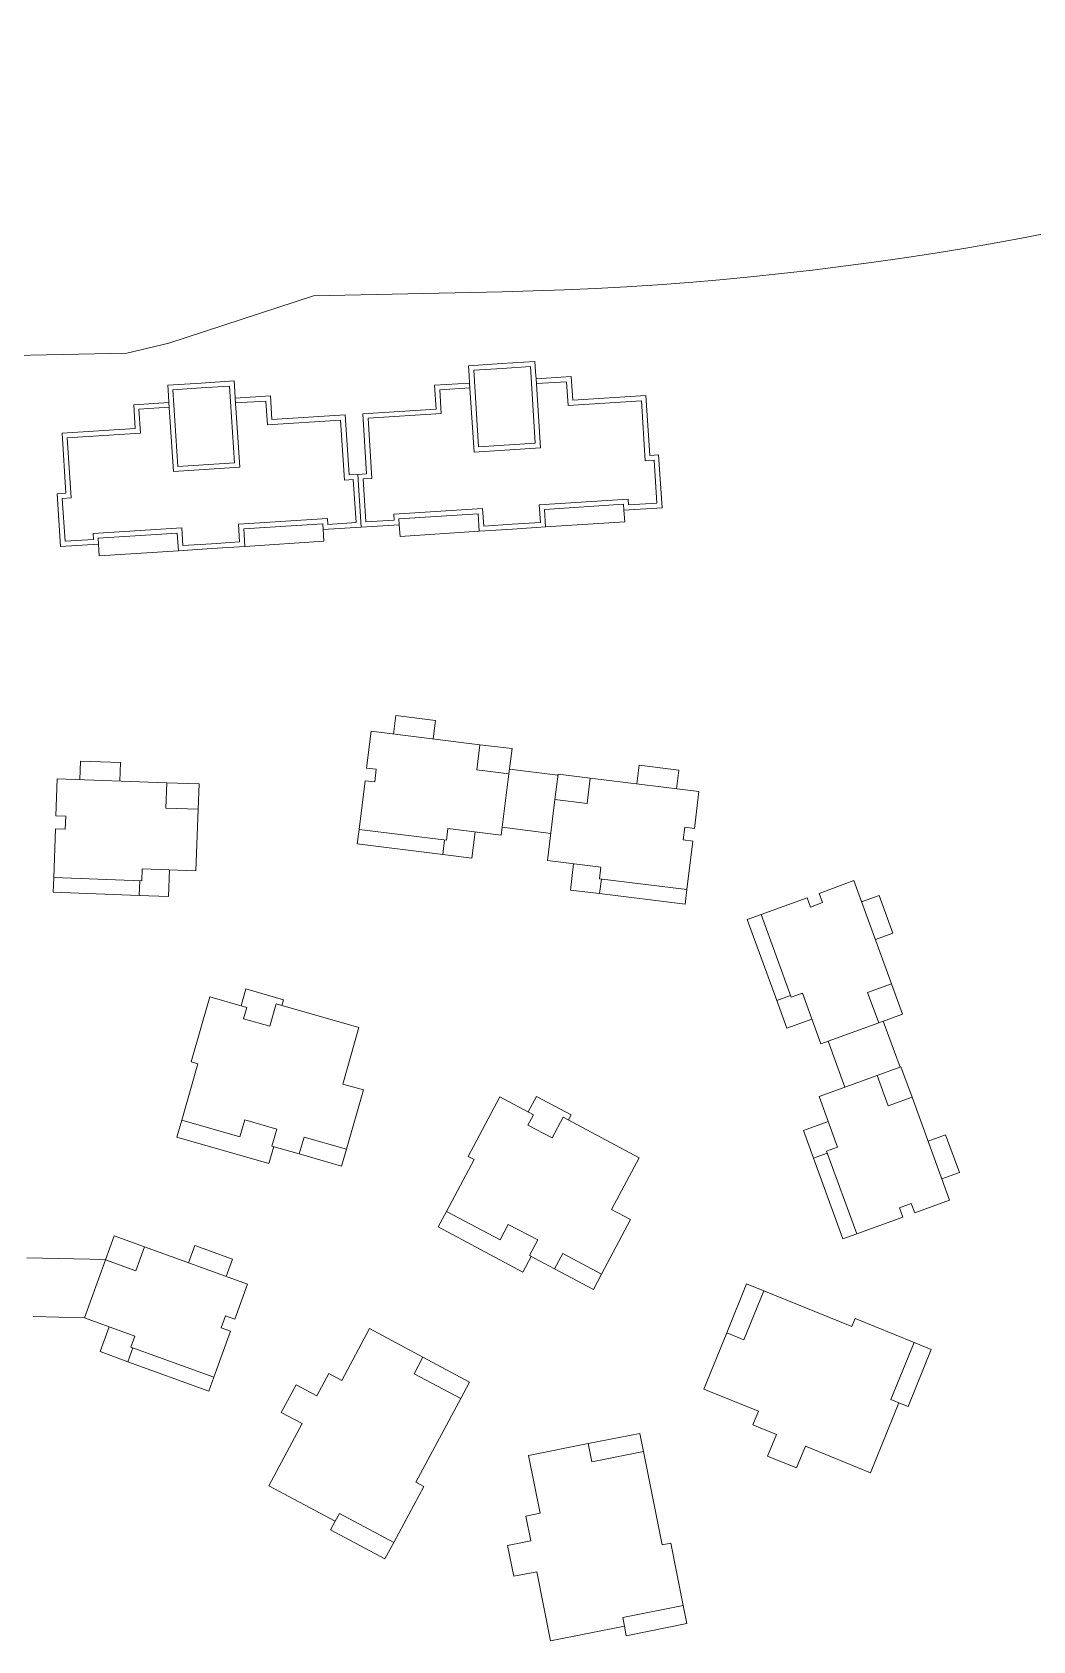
# Model space of a CAD drawing. Extents: x 109296 to 172296, y -14588 to 29909.
# Drawn here: x 120717 to 121944, y -9747 to -7775 of the extents above; entities that cross this region are included whole.
import ezdxf

# ---------------------------------------------------------------- set-up
doc = ezdxf.new("R2010")
doc.units = 0
doc.header["$LTSCALE"] = 1000
doc.header["$MEASUREMENT"] = 0
doc.layers.add('140', color=2, linetype='Continuous', lineweight=5)

msp = doc.modelspace()

# ---------------------------------------------------------------- linework, layer by layer
at = {"layer": '140', "color": 7}
for p, q in [((121062.2, -8097.6), (120884.8, -8155.9)), ((121293.5, -8092.8), (121062.2, -8097.6)), ((120884.8, -8155.9), (120833.2, -8168)), ((120833.2, -8168), (120430.5, -8176)), ((121293.1, -8180.8), (121252.4, -8183.4)), ((121252.4, -8183.4), (121253.2, -8196)), ((121293.1, -8180.8), (121333.8, -8178.2)), ((121333.8, -8178.2), (121334.6, -8190.7)), ((120924.3, -8204.6), (120965, -8201.9)), ((120965, -8201.9), (120965.8, -8214.5)), ((121253.2, -8196), (121253.7, -8204.6)), ((121293.5, -8186.8), (121258.8, -8189)), ((121258.8, -8189), (121264.8, -8283)), ((121328.2, -8184.5), (121293.5, -8186.8)), ((121334.3, -8278.5), (121328.2, -8184.5)), ((121334.6, -8190.7), (121335.2, -8199.4)), ((121335.2, -8199.4), (121378.3, -8196.6)), ((121340.6, -8284.1), (121335.2, -8199.4)), ((121335.6, -8205.3), (121372.7, -8203)), ((121372.7, -8203), (121374.6, -8232.1)), ((121378.3, -8196.6), (121380.2, -8225.7)), ((120924.3, -8204.6), (120883.5, -8207.2)), ((120883.5, -8207.2), (120884.4, -8219.8)), ((120884.4, -8219.8), (120884.9, -8228.4)), ((120924.6, -8210.6), (120889.9, -8212.8)), ((120889.9, -8212.8), (120896, -8306.8)), ((120959.4, -8208.3), (120924.6, -8210.6)), ((120965.4, -8302.3), (120959.4, -8208.3)), ((120965.8, -8214.5), (120966.3, -8223.1)), ((120966.3, -8223.1), (121009.5, -8220.4)), ((120971.8, -8307.9), (120966.3, -8223.1)), ((121009.5, -8220.4), (121011.3, -8249.5)), ((121253.7, -8204.6), (121210.6, -8207.4)), ((121210.6, -8207.4), (121212.5, -8236.5)), ((121254.1, -8210.6), (121217, -8213)), ((121217, -8213), (121218.9, -8242.1)), ((121253.7, -8204.6), (121259.2, -8289.4)), ((121380.2, -8225.7), (121470, -8219.9)), ((121470, -8219.9), (121474.7, -8293.5)), ((120884.9, -8228.4), (120841.8, -8231.2)), ((120841.8, -8231.2), (120843.7, -8260.3)), ((120885.3, -8234.4), (120848.2, -8236.8)), ((120848.2, -8236.8), (120850.1, -8265.9)), ((120884.9, -8228.4), (120890.4, -8313.2)), ((120966.7, -8229.1), (121003.9, -8226.7)), ((121003.9, -8226.7), (121005.7, -8255.8)), ((121212.5, -8236.5), (121122.7, -8242.3)), ((121122.7, -8242.3), (121127.4, -8315.9)), ((121218.9, -8242.1), (121129.1, -8247.9)), ((121374.6, -8232.1), (121464.4, -8226.3)), ((121464.4, -8226.3), (121469.1, -8299.9)), ((120843.7, -8260.3), (120753.9, -8266.1)), ((121005.7, -8255.8), (121095.5, -8250.1)), ((121011.3, -8249.5), (121101.1, -8243.7)), ((121095.5, -8250.1), (121100.3, -8323.7)), ((121101.1, -8243.7), (121105.9, -8317.3)), ((121129.1, -8247.9), (121133.8, -8321.5)), ((120753.9, -8266.1), (120758.6, -8339.7)), ((120850.1, -8265.9), (120760.2, -8271.7)), ((120760.2, -8271.7), (120765, -8345.3)), ((121264.8, -8283), (121334.3, -8278.5)), ((120896, -8306.8), (120965.4, -8302.3)), ((121259.2, -8289.4), (121340.6, -8284.1)), ((121469.1, -8299.9), (121479.9, -8299.2)), ((121474.7, -8293.5), (121485.5, -8292.8)), ((121479.9, -8299.2), (121483.3, -8351.9)), ((121485.5, -8292.8), (121489.7, -8357.5)), ((120890.4, -8313.2), (120971.8, -8307.9)), ((121105.9, -8317.3), (121116.7, -8316.6)), ((121127.4, -8315.9), (121116.7, -8316.6)), ((121116.7, -8316.6), (121120.8, -8381.3)), ((121116.7, -8316.6), (121120.8, -8381.3)), ((121133.8, -8321.5), (121123, -8322.2)), ((121123, -8322.2), (121126.4, -8374.9)), ((120758.6, -8339.7), (120747.8, -8340.4)), ((120747.8, -8340.4), (120752, -8405.1)), ((121100.3, -8323.7), (121111.1, -8323)), ((121111.1, -8323), (121114.5, -8375.7)), ((120765, -8345.3), (120754.2, -8346)), ((120754.2, -8346), (120757.6, -8398.7)), ((121160.7, -8365.5), (121269.7, -8358.5)), ((121269.7, -8358.5), (121271.1, -8380)), ((121448.1, -8347), (121339.1, -8354)), ((121339.1, -8354), (121340.5, -8375.5)), ((121442.5, -8353.3), (121345.5, -8359.6)), ((121345.5, -8359.6), (121346.9, -8381.1)), ((121443, -8360.5), (121442.5, -8353.3)), ((121489.7, -8357.5), (121443, -8360.5)), ((121443.9, -8374.9), (121443, -8360.5)), ((121448.6, -8354.1), (121448.1, -8347)), ((121483.3, -8351.9), (121448.6, -8354.1)), ((121079.3, -8370.7), (120970.3, -8377.8)), ((120970.3, -8377.8), (120971.7, -8399.3)), ((121073.7, -8377.1), (120976.7, -8383.4)), ((121074.1, -8384.3), (121073.7, -8377.1)), ((121120.8, -8381.3), (121074.1, -8384.3)), ((121079.7, -8377.9), (121079.3, -8370.7)), ((121114.5, -8375.7), (121079.7, -8377.9)), ((121120.8, -8381.3), (121167.5, -8378.3)), ((121126.4, -8374.9), (121161.2, -8372.7)), ((121161.2, -8372.7), (121160.7, -8365.5)), ((121167.1, -8371.1), (121264.1, -8364.8)), ((121167.5, -8378.3), (121167.1, -8371.1)), ((121167.5, -8378.3), (121168.5, -8392.6)), ((121264.1, -8364.8), (121265.5, -8386.4)), ((121271.1, -8380), (121305.8, -8377.8)), ((121340.5, -8375.5), (121305.8, -8377.8)), ((121346.9, -8381.1), (121306.2, -8383.8)), ((121346.9, -8381.1), (121443.9, -8374.9)), ((120757.6, -8398.7), (120792.3, -8396.4)), ((120791.9, -8389.3), (120900.8, -8382.2)), ((120792.3, -8396.4), (120791.9, -8389.3)), ((120798.2, -8394.9), (120895.2, -8388.6)), ((120798.7, -8402.1), (120798.2, -8394.9)), ((120895.2, -8388.6), (120896.6, -8410.2)), ((120900.8, -8382.2), (120902.2, -8403.8)), ((120971.7, -8399.3), (120937, -8401.6)), ((120976.7, -8383.4), (120978.1, -8404.9)), ((120978.1, -8404.9), (121075.1, -8398.7)), ((121075.1, -8398.7), (121074.1, -8384.3)), ((121168.5, -8392.6), (121265.5, -8386.4)), ((121265.5, -8386.4), (121306.2, -8383.8)), ((120752, -8405.1), (120798.7, -8402.1)), ((120798.7, -8402.1), (120799.6, -8416.4)), ((120799.6, -8416.4), (120896.6, -8410.2)), ((120896.6, -8410.2), (120937.3, -8407.5)), ((120902.2, -8403.8), (120937, -8401.6)), ((120978.1, -8404.9), (120937.3, -8407.5)), ((121163.2, -8612.3), (121160.4, -8634.9)), ((121212, -8618.3), (121163.2, -8612.3)), ((121127.4, -8676.8), (121133, -8631.5)), ((121133, -8631.5), (121266.4, -8648)), ((121209.2, -8640.9), (121212, -8618.3)), ((121266.4, -8648), (121262.5, -8679)), ((121266.4, -8648), (121305.7, -8652.8)), ((121305.7, -8652.8), (121301.8, -8683.8)), ((120776.5, -8668), (120775.7, -8690.8)), ((120825.6, -8669.8), (120776.5, -8668)), ((120824.8, -8692.6), (120825.6, -8669.8)), ((121139.3, -8678.2), (121127.4, -8676.8)), ((121458.7, -8696), (121461.5, -8673.3)), ((121461.5, -8673.3), (121510.4, -8679.4)), ((120746.4, -8735.4), (120748.1, -8689.8)), ((120748.1, -8689.8), (120882.4, -8694.6)), ((120882.4, -8694.6), (120881.3, -8725.8)), ((120882.4, -8694.6), (120922, -8696.1)), ((120922, -8696.1), (120920.9, -8727.2)), ((121118.1, -8751.8), (121125.5, -8692.2)), ((121125.5, -8692.2), (121137.4, -8693.7)), ((121137.4, -8693.7), (121139.3, -8678.2)), ((121262.5, -8679), (121301.8, -8683.8)), ((121301.8, -8683.8), (121292.6, -8758.8)), ((121362.1, -8685.2), (121302.6, -8677.9)), ((121362.3, -8684), (121358.4, -8715)), ((121401.6, -8688.9), (121362.3, -8684)), ((121401.6, -8688.9), (121397.7, -8719.9)), ((121535, -8705.4), (121401.6, -8688.9)), ((121510.4, -8679.4), (121507.6, -8702)), ((121358.4, -8715), (121349.2, -8790)), ((121397.7, -8719.9), (121358.4, -8715)), ((121529.4, -8750.6), (121535, -8705.4)), ((120758.4, -8735.8), (120746.4, -8735.4)), ((120757.9, -8751.4), (120758.4, -8735.8)), ((120881.3, -8725.8), (120920.9, -8727.2)), ((120920.9, -8727.2), (120918.1, -8802.8)), ((120743.7, -8810.9), (120745.9, -8751)), ((120745.9, -8751), (120757.9, -8751.4)), ((121115.9, -8769.7), (121118.1, -8751.8)), ((121225.3, -8765), (121118.1, -8751.8)), ((121227.1, -8750.7), (121225.3, -8765)), ((121292.6, -8758.8), (121227.1, -8750.7)), ((121260.4, -8754.9), (121256.4, -8787)), ((121353.3, -8756.7), (121293.7, -8749.3)), ((121515.5, -8764.7), (121517.5, -8749.2)), ((121517.5, -8749.2), (121529.4, -8750.6)), ((121220.7, -8782.6), (121115.9, -8769.7)), ((121220.7, -8782.6), (121222.9, -8764.7)), ((121527.5, -8766.1), (121515.5, -8764.7)), ((121520.1, -8825.7), (121527.5, -8766.1)), ((121256.4, -8787), (121220.7, -8782.6)), ((121349.2, -8790), (121414.7, -8798.1)), ((121381.3, -8794), (121377.4, -8826.2)), ((120743.1, -8828.9), (120743.7, -8810.9)), ((120851.7, -8814.8), (120743.7, -8810.9)), ((120848.6, -8832.7), (120849.3, -8814.7)), ((120852.2, -8800.4), (120851.7, -8814.8)), ((120918.1, -8802.8), (120852.2, -8800.4)), ((120885.8, -8801.6), (120884.6, -8834)), ((121414.7, -8798.1), (121412.9, -8812.4)), ((121412.9, -8812.4), (121520.1, -8825.7)), ((121413.1, -8830.6), (121415.3, -8812.7)), ((121682.2, -8830.3), (121725.1, -8814.7)), ((121725.1, -8814.7), (121771.1, -8941)), ((120848.6, -8832.7), (120743.1, -8828.9)), ((120884.6, -8834), (120848.6, -8832.7)), ((121377.4, -8826.2), (121413.1, -8830.6)), ((121413.1, -8830.6), (121517.9, -8843.5)), ((121517.9, -8843.5), (121520.1, -8825.7)), ((121686.3, -8841.6), (121682.2, -8830.3)), ((121755.9, -8832.8), (121734.5, -8840.6)), ((121772.8, -8879), (121755.9, -8832.8)), ((121611.2, -8856.3), (121667.6, -8835.7)), ((121667.6, -8835.7), (121671.7, -8847)), ((121671.7, -8847), (121686.3, -8841.6)), ((121594.3, -8862.4), (121611.2, -8856.3)), ((121630.5, -8961.6), (121594.3, -8862.4)), ((121648.2, -8957.7), (121611.2, -8856.3)), ((121751.4, -8886.9), (121772.8, -8879)), ((120979.3, -8947.4), (120973.4, -8968.1)), ((121025.5, -8960.6), (120979.3, -8947.4)), ((121661.8, -8952.8), (121648.2, -8957.7)), ((121684.4, -9014.8), (121661.8, -8952.8)), ((121771.1, -8941), (121741.8, -8951.7)), ((121741.8, -8951.7), (121755.4, -8988.9)), ((121771.1, -8941), (121784.7, -8978.2)), ((120912.4, -9036.7), (120935.3, -8957.2)), ((120935.3, -8957.2), (120980.3, -8970.1)), ((120980.3, -8970.1), (120976.3, -8983.9)), ((121008.6, -8993.2), (121016.5, -8965.6)), ((121016.5, -8965.6), (121118, -8994.8)), ((121023.5, -8967.6), (121025.5, -8960.6)), ((121630.5, -8961.6), (121647.4, -8955.5)), ((121642.9, -8995.5), (121630.5, -8961.6)), ((120976.3, -8983.9), (121008.6, -8993.2)), ((121673.3, -8984.3), (121642.9, -8995.5)), ((121755.4, -8988.9), (121684.4, -9014.8)), ((121784.7, -8978.2), (121755.4, -8988.9)), ((121781.6, -9043.2), (121761, -8986.8)), ((121118, -8994.8), (121098.1, -9064)), ((121714, -9067.9), (121693.4, -9011.5)), ((120900.6, -9108.2), (120920.5, -9039.1)), ((120920.5, -9039.1), (120912.4, -9036.7)), ((121782.7, -9042.8), (121753.4, -9053.5)), ((121796.3, -9080), (121782.7, -9042.8)), ((121098.1, -9064), (121123.5, -9071.3)), ((121123.5, -9071.3), (121102.6, -9143.9)), ((121753.4, -9053.5), (121682.4, -9079.4)), ((121767, -9090.7), (121753.4, -9053.5)), ((121251.8, -9152.7), (121290.7, -9079.6)), ((121290.7, -9079.6), (121332, -9101.6)), ((121335.8, -9079.1), (121325.7, -9098.2)), ((121378.2, -9101.7), (121335.8, -9079.1)), ((121682.4, -9079.4), (121705, -9141.4)), ((121796.3, -9080), (121767, -9090.7)), ((121842.4, -9206.2), (121796.3, -9080)), ((120894.6, -9129), (120900.6, -9108.2)), ((120972.1, -9128.8), (120900.6, -9108.2)), ((120978, -9108.1), (120972.1, -9128.8)), ((121017.2, -9119.4), (120978, -9108.1)), ((121332, -9101.6), (121325.2, -9114.3)), ((121354.9, -9130.1), (121368.4, -9104.6)), ((121368.4, -9104.6), (121461.7, -9154.3)), ((121374.8, -9108), (121378.2, -9101.7)), ((121693.5, -9109.8), (121663.1, -9120.9)), ((121007.6, -9161.5), (120894.6, -9129)), ((121011.3, -9140.1), (121017.2, -9119.4)), ((121050.7, -9129), (121044.7, -9149.7)), ((121102.6, -9143.9), (121050.7, -9129)), ((121325.2, -9114.3), (121354.9, -9130.1)), ((121663.1, -9120.9), (121675.4, -9154.7)), ((121816.1, -9134.1), (121837.5, -9126.3)), ((121837.5, -9126.3), (121854.3, -9172.5)), ((121013.6, -9140.8), (121007.6, -9161.5)), ((121044.7, -9149.7), (121011.3, -9140.1)), ((121096.6, -9164.7), (121044.7, -9149.7)), ((121102.6, -9143.9), (121096.6, -9164.7)), ((121675.4, -9154.7), (121692.3, -9148.6)), ((121705, -9141.4), (121691.5, -9146.3)), ((121691.5, -9146.3), (121728.5, -9247.8)), ((121225.4, -9220.2), (121259.2, -9156.6)), ((121259.2, -9156.6), (121251.8, -9152.7)), ((121461.7, -9154.3), (121427.8, -9217.8)), ((121675.4, -9154.7), (121711.6, -9253.9)), ((121854.3, -9172.5), (121832.9, -9180.3)), ((121799.6, -9221.9), (121842.4, -9206.2)), ((121215.2, -9239.2), (121225.4, -9220.2)), ((121291.1, -9255.1), (121225.4, -9220.2)), ((121427.8, -9217.8), (121451.1, -9230.2)), ((121728.5, -9247.8), (121784.9, -9227.2)), ((121780.8, -9215.9), (121795.4, -9210.6)), ((121784.9, -9227.2), (121780.8, -9215.9)), ((121795.4, -9210.6), (121799.6, -9221.9)), ((121319, -9294.5), (121215.2, -9239.2)), ((121301.2, -9236.1), (121291.1, -9255.1)), ((121337.2, -9255.2), (121301.2, -9236.1)), ((121451.1, -9230.2), (121415.6, -9297)), ((121711.6, -9253.9), (121728.5, -9247.8)), ((120817.7, -9250.2), (120807, -9279.5)), ((120854.9, -9263.7), (120817.7, -9250.2)), ((120854.9, -9263.7), (120844.3, -9293)), ((120981.2, -9309.5), (120854.9, -9263.7)), ((120909, -9283.3), (120916.8, -9261.9)), ((120916.8, -9261.9), (120963.1, -9278.7)), ((121327.1, -9274.3), (121337.2, -9255.2)), ((120710.5, -9277), (120807.2, -9279.2)), ((120807, -9279.5), (120781.3, -9350.6)), ((120844.3, -9293), (120807, -9279.5)), ((120963.1, -9278.7), (120955.3, -9300.1)), ((121329.2, -9275.4), (121319, -9294.5)), ((121357.8, -9290.7), (121327.1, -9274.3)), ((121367.9, -9271.6), (121357.8, -9290.7)), ((121415.6, -9297), (121367.9, -9271.6)), ((121405.5, -9316), (121357.8, -9290.7)), ((121415.6, -9297), (121405.5, -9316)), ((120965.7, -9352.4), (120981.2, -9309.5)), ((121593.4, -9309), (121569.1, -9369.1)), ((121614.6, -9317.6), (121590.2, -9377.6)), ((121614.6, -9317.6), (121593.4, -9309)), ((121722.4, -9361.4), (121614.6, -9317.6)), ((120718.4, -9349.2), (120781.3, -9350.6)), ((120781.3, -9350.6), (120843.3, -9373.1)), ((120811.7, -9361.6), (120800.7, -9392.1)), ((120939.9, -9423.4), (120960.4, -9367)), ((120949.1, -9362.9), (120954.4, -9348.3)), ((120960.4, -9367), (120949.1, -9362.9)), ((120954.4, -9348.3), (120965.7, -9352.4)), ((121130.9, -9363.9), (121096.9, -9427.4)), ((121196.5, -9399), (121130.9, -9363.9)), ((121726.5, -9351.4), (121722.4, -9361.4)), ((121798.7, -9380.7), (121726.5, -9351.4)), ((120843.3, -9373.1), (120838.4, -9386.6)), ((120838.4, -9386.6), (120939.9, -9423.4)), ((121569.1, -9369.1), (121541.1, -9438)), ((121590.2, -9377.6), (121569.1, -9369.1)), ((121770.3, -9450.8), (121798.7, -9380.7)), ((121798.7, -9380.7), (121819.9, -9389.3)), ((120800.7, -9392.1), (120834.5, -9404.4)), ((120834.5, -9404.4), (120840.7, -9387.4)), ((120834.5, -9404.4), (120933.8, -9440.4)), ((121185.7, -9419.1), (121196.5, -9399)), ((121253.6, -9429.6), (121196.5, -9399)), ((121819.9, -9389.3), (121791.4, -9459.4)), ((120933.8, -9440.4), (120939.9, -9423.4)), ((121081, -9418.9), (121066.3, -9446.4)), ((121096.9, -9427.4), (121081, -9418.9)), ((121242.8, -9449.7), (121185.7, -9419.1)), ((121040.9, -9432.9), (121022.8, -9466.7)), ((121066.3, -9446.4), (121040.9, -9432.9)), ((121242.8, -9449.7), (121253.6, -9429.6)), ((121541.1, -9438), (121607.8, -9465.1)), ((121187.9, -9552.3), (121242.8, -9449.7)), ((121607.8, -9465.1), (121601, -9481.8)), ((121745.5, -9540.5), (121780.3, -9454.8)), ((121780.3, -9454.8), (121770.3, -9450.8)), ((121791.4, -9459.4), (121780.3, -9454.8)), ((121048.2, -9480.3), (121007.4, -9556.5)), ((121022.8, -9466.7), (121048.2, -9480.3)), ((121601, -9481.8), (121629.9, -9493.5)), ((121399, -9504.9), (121326, -9519.5)), ((121462.5, -9492.3), (121399, -9504.9)), ((121403.5, -9527.3), (121399, -9504.9)), ((121467, -9514.6), (121462.5, -9492.3)), ((121629.9, -9493.5), (121619.1, -9520.2)), ((121326, -9519.5), (121340.1, -9590.1)), ((121467, -9514.6), (121403.5, -9527.3)), ((121489.8, -9628.8), (121467, -9514.6)), ((121619.1, -9520.2), (121654.7, -9534.6)), ((121654.7, -9534.6), (121665.5, -9508)), ((121665.5, -9508), (121745.5, -9540.5)), ((121007.4, -9556.5), (121088.9, -9600.1)), ((121160.7, -9626.2), (121197.5, -9557.4)), ((121197.5, -9557.4), (121187.9, -9552.3)), ((121083.3, -9610.7), (121088.9, -9600.1)), ((121088.9, -9600.1), (121094, -9590.6)), ((121094, -9590.6), (121160.7, -9626.2)), ((121340.1, -9590.1), (121322.5, -9593.6)), ((121322.5, -9593.6), (121328.6, -9624.2)), ((121149.9, -9646.3), (121083.3, -9610.7)), ((121160.7, -9626.2), (121149.9, -9646.3)), ((121328.6, -9624.2), (121300.3, -9629.9)), ((121300.3, -9629.9), (121307.8, -9667.5)), ((121500.4, -9626.7), (121489.8, -9628.8)), ((121515.6, -9703.2), (121500.4, -9626.7)), ((121307.8, -9667.5), (121336.1, -9661.9)), ((121336.1, -9661.9), (121353, -9746.6)), ((121441.5, -9717.9), (121515.6, -9703.2)), ((121443.6, -9728.5), (121441.5, -9717.9)), ((121515.6, -9703.2), (121520.1, -9725.5)), ((121353, -9746.6), (121443.6, -9728.5)), ((121445.9, -9740.3), (121443.6, -9728.5)), ((121520.1, -9725.5), (121445.9, -9740.3))]:
    msp.add_line(p, q, dxfattribs=at)
msp.add_ellipse((121211.3, -4175.6), major_axis=(-3918, 0.8), ratio=1, start_param=1.591972, end_param=2.212603, dxfattribs=at)

doc.saveas('drawing.dxf')
